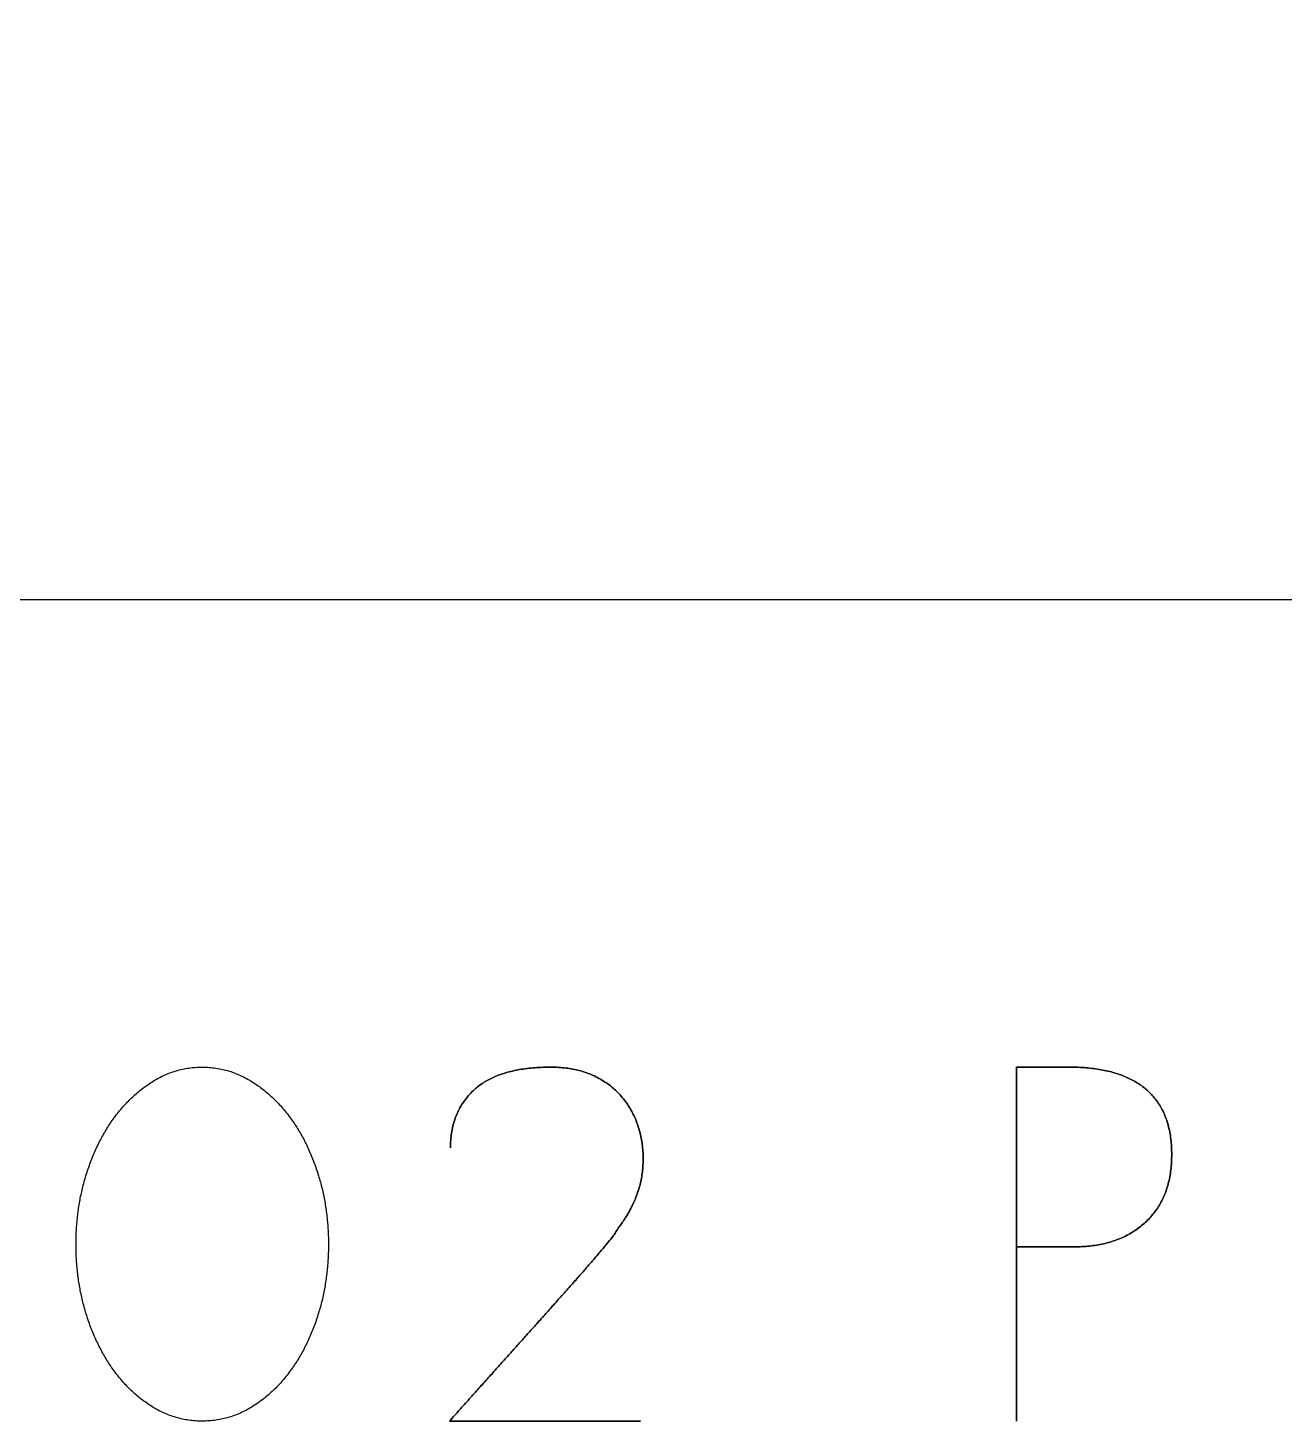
# Model space of a CAD drawing. Extents: x -3500 to 300, y -1049 to 1500.
# Drawn here: x -768.3 to -695.3, y -1047.7 to -966.8 of the extents above; entities that cross this region are included whole.
import ezdxf

# ---------------------------------------------------------------- set-up
doc = ezdxf.new("R2010")
doc.units = 0
doc.layers.add('SHEETS', color=7, linetype='CONTINUOUS')
doc.layers.add('SHEETTAGS', color=7, linetype='CONTINUOUS')

msp = doc.modelspace()

# ---------------------------------------------------------------- linework, layer by layer
at = {"layer": 'SHEETS', "color": 1}
msp.add_lwpolyline([(-900, -1000), (300, -1000), (300, 1500), (-900, 1500)], close=True, dxfattribs=at)
at = {"layer": 'SHEETTAGS', "color": 1}
for p, q in [((-710.896, -1027.156), (-710.896, -1047.706)), ((-710.896, -1047.706), (-710.896, -1027.156)), ((-743.822, -1047.706), (-732.721, -1047.706)), ((-732.721, -1047.706), (-743.822, -1047.706))]:
    msp.add_line(p, q, dxfattribs=at)
msp.add_lwpolyline([(-758.18, -1047.706), (-758.278, -1047.705), (-758.376, -1047.703), (-758.473, -1047.699), (-758.57, -1047.693), (-758.666, -1047.685), (-758.762, -1047.676), (-758.858, -1047.665), (-758.953, -1047.653), (-759.048, -1047.639), (-759.143, -1047.623), (-759.237, -1047.606), (-759.33, -1047.587), (-759.424, -1047.566), (-759.516, -1047.543), (-759.609, -1047.519), (-759.701, -1047.494), (-759.792, -1047.466), (-759.884, -1047.437), (-759.975, -1047.406), (-760.065, -1047.374), (-760.155, -1047.34), (-760.245, -1047.304), (-760.334, -1047.267), (-760.423, -1047.228), (-760.511, -1047.187), (-760.599, -1047.145), (-760.687, -1047.101), (-760.774, -1047.055), (-760.861, -1047.008), (-760.947, -1046.959), (-761.033, -1046.908), (-761.113, -1046.859), (-761.192, -1046.808), (-761.271, -1046.756), (-761.349, -1046.704), (-761.426, -1046.65), (-761.503, -1046.595), (-761.579, -1046.539), (-761.655, -1046.482), (-761.73, -1046.424), (-761.805, -1046.365), (-761.878, -1046.305), (-761.952, -1046.243), (-762.024, -1046.181), (-762.096, -1046.117), (-762.168, -1046.053), (-762.239, -1045.987), (-762.309, -1045.92), (-762.379, -1045.853), (-762.448, -1045.784), (-762.517, -1045.714), (-762.585, -1045.643), (-762.652, -1045.571), (-762.719, -1045.497), (-762.785, -1045.423), (-762.851, -1045.348), (-762.916, -1045.271), (-762.98, -1045.194), (-763.044, -1045.115), (-763.107, -1045.036), (-763.17, -1044.955), (-763.232, -1044.873), (-763.294, -1044.79), (-763.354, -1044.706), (-763.408, -1044.63), (-763.461, -1044.554), (-763.514, -1044.477), (-763.566, -1044.399), (-763.617, -1044.321), (-763.668, -1044.241), (-763.718, -1044.161), (-763.767, -1044.081), (-763.816, -1044), (-763.864, -1043.918), (-763.912, -1043.835), (-763.959, -1043.751), (-764.005, -1043.667), (-764.051, -1043.583), (-764.096, -1043.497), (-764.14, -1043.411), (-764.184, -1043.324), (-764.228, -1043.236), (-764.27, -1043.148), (-764.312, -1043.059), (-764.354, -1042.97), (-764.394, -1042.879), (-764.435, -1042.788), (-764.474, -1042.696), (-764.513, -1042.604), (-764.551, -1042.511), (-764.589, -1042.417), (-764.626, -1042.322), (-764.663, -1042.227), (-764.699, -1042.131), (-764.734, -1042.035), (-764.768, -1041.937), (-764.803, -1041.839), (-764.836, -1041.74), (-764.869, -1041.641), (-764.901, -1041.541), (-764.932, -1041.44), (-764.96, -1041.348), (-764.987, -1041.256), (-765.014, -1041.164), (-765.04, -1041.071), (-765.065, -1040.978), (-765.089, -1040.885), (-765.113, -1040.791), (-765.136, -1040.697), (-765.158, -1040.603), (-765.18, -1040.509), (-765.201, -1040.414), (-765.221, -1040.32), (-765.241, -1040.224), (-765.26, -1040.129), (-765.278, -1040.033), (-765.295, -1039.937), (-765.312, -1039.841), (-765.328, -1039.745), (-765.344, -1039.648), (-765.359, -1039.551), (-765.373, -1039.453), (-765.386, -1039.356), (-765.399, -1039.258), (-765.411, -1039.16), (-765.422, -1039.061), (-765.433, -1038.963), (-765.443, -1038.864), (-765.452, -1038.764), (-765.461, -1038.665), (-765.469, -1038.565), (-765.476, -1038.465), (-765.483, -1038.365), (-765.488, -1038.264), (-765.494, -1038.163), (-765.498, -1038.062), (-765.502, -1037.961), (-765.505, -1037.859), (-765.507, -1037.757), (-765.509, -1037.655), (-765.51, -1037.552), (-765.51, -1037.449), (-765.51, -1037.346), (-765.509, -1037.243), (-765.507, -1037.14), (-765.505, -1037.038), (-765.502, -1036.936), (-765.498, -1036.834), (-765.494, -1036.733), (-765.488, -1036.632), (-765.483, -1036.531), (-765.476, -1036.43), (-765.469, -1036.33), (-765.461, -1036.23), (-765.452, -1036.13), (-765.443, -1036.031), (-765.433, -1035.932), (-765.422, -1035.833), (-765.411, -1035.734), (-765.399, -1035.636), (-765.386, -1035.538), (-765.373, -1035.441), (-765.359, -1035.343), (-765.344, -1035.246), (-765.328, -1035.15), (-765.312, -1035.053), (-765.295, -1034.957), (-765.278, -1034.861), (-765.26, -1034.765), (-765.241, -1034.67), (-765.221, -1034.575), (-765.201, -1034.481), (-765.18, -1034.386), (-765.158, -1034.292), (-765.136, -1034.198), (-765.113, -1034.105), (-765.089, -1034.012), (-765.065, -1033.919), (-765.04, -1033.826), (-765.014, -1033.734), (-764.987, -1033.642), (-764.96, -1033.55), (-764.932, -1033.458), (-764.901, -1033.357), (-764.869, -1033.257), (-764.836, -1033.157), (-764.803, -1033.058), (-764.768, -1032.959), (-764.734, -1032.861), (-764.699, -1032.764), (-764.663, -1032.668), (-764.626, -1032.572), (-764.589, -1032.477), (-764.551, -1032.383), (-764.513, -1032.29), (-764.474, -1032.197), (-764.435, -1032.105), (-764.394, -1032.013), (-764.354, -1031.923), (-764.312, -1031.833), (-764.27, -1031.744), (-764.228, -1031.655), (-764.184, -1031.567), (-764.14, -1031.48), (-764.096, -1031.394), (-764.051, -1031.308), (-764.005, -1031.223), (-763.959, -1031.139), (-763.912, -1031.055), (-763.864, -1030.973), (-763.816, -1030.89), (-763.767, -1030.809), (-763.718, -1030.728), (-763.668, -1030.648), (-763.617, -1030.569), (-763.566, -1030.49), (-763.514, -1030.413), (-763.461, -1030.335), (-763.408, -1030.259), (-763.354, -1030.183), (-763.294, -1030.099), (-763.232, -1030.016), (-763.17, -1029.934), (-763.107, -1029.854), (-763.044, -1029.774), (-762.98, -1029.695), (-762.916, -1029.618), (-762.851, -1029.541), (-762.785, -1029.466), (-762.719, -1029.391), (-762.652, -1029.318), (-762.585, -1029.245), (-762.517, -1029.174), (-762.448, -1029.104), (-762.379, -1029.035), (-762.309, -1028.967), (-762.239, -1028.9), (-762.168, -1028.834), (-762.096, -1028.769), (-762.024, -1028.705), (-761.952, -1028.642), (-761.878, -1028.581), (-761.805, -1028.52), (-761.73, -1028.461), (-761.655, -1028.402), (-761.579, -1028.345), (-761.503, -1028.288), (-761.426, -1028.233), (-761.349, -1028.179), (-761.271, -1028.125), (-761.192, -1028.073), (-761.113, -1028.022), (-761.033, -1027.972), (-760.947, -1027.92), (-760.861, -1027.87), (-760.774, -1027.822), (-760.687, -1027.775), (-760.599, -1027.73), (-760.511, -1027.687), (-760.423, -1027.645), (-760.334, -1027.605), (-760.245, -1027.567), (-760.155, -1027.53), (-760.065, -1027.496), (-759.975, -1027.462), (-759.884, -1027.431), (-759.792, -1027.401), (-759.701, -1027.373), (-759.609, -1027.347), (-759.516, -1027.322), (-759.424, -1027.299), (-759.33, -1027.278), (-759.237, -1027.259), (-759.143, -1027.241), (-759.048, -1027.225), (-758.953, -1027.21), (-758.858, -1027.197), (-758.762, -1027.186), (-758.666, -1027.177), (-758.57, -1027.169), (-758.473, -1027.163), (-758.376, -1027.159), (-758.278, -1027.157), (-758.18, -1027.156), (-758.079, -1027.157), (-757.978, -1027.159), (-757.878, -1027.164), (-757.778, -1027.17), (-757.678, -1027.178), (-757.579, -1027.188), (-757.48, -1027.2), (-757.382, -1027.214), (-757.285, -1027.229), (-757.187, -1027.246), (-757.09, -1027.265), (-756.994, -1027.286), (-756.898, -1027.309), (-756.803, -1027.334), (-756.708, -1027.36), (-756.613, -1027.388), (-756.519, -1027.418), (-756.425, -1027.45), (-756.332, -1027.483), (-756.239, -1027.519), (-756.147, -1027.556), (-756.055, -1027.595), (-755.964, -1027.636), (-755.873, -1027.678), (-755.782, -1027.723), (-755.692, -1027.769), (-755.602, -1027.817), (-755.513, -1027.867), (-755.424, -1027.919), (-755.336, -1027.972), (-755.256, -1028.022), (-755.176, -1028.073), (-755.097, -1028.125), (-755.018, -1028.179), (-754.941, -1028.233), (-754.863, -1028.288), (-754.787, -1028.345), (-754.711, -1028.402), (-754.635, -1028.461), (-754.56, -1028.52), (-754.486, -1028.581), (-754.412, -1028.642), (-754.339, -1028.705), (-754.267, -1028.769), (-754.195, -1028.834), (-754.124, -1028.9), (-754.053, -1028.967), (-753.983, -1029.035), (-753.914, -1029.104), (-753.845, -1029.174), (-753.777, -1029.245), (-753.709, -1029.318), (-753.642, -1029.391), (-753.576, -1029.466), (-753.51, -1029.541), (-753.445, -1029.618), (-753.38, -1029.695), (-753.316, -1029.774), (-753.253, -1029.854), (-753.19, -1029.934), (-753.128, -1030.016), (-753.067, -1030.099), (-753.006, -1030.183), (-752.952, -1030.259), (-752.899, -1030.335), (-752.846, -1030.413), (-752.795, -1030.49), (-752.743, -1030.569), (-752.693, -1030.648), (-752.643, -1030.728), (-752.593, -1030.809), (-752.544, -1030.89), (-752.496, -1030.973), (-752.449, -1031.055), (-752.402, -1031.139), (-752.355, -1031.223), (-752.309, -1031.308), (-752.264, -1031.394), (-752.22, -1031.48), (-752.176, -1031.567), (-752.133, -1031.655), (-752.09, -1031.744), (-752.048, -1031.833), (-752.007, -1031.923), (-751.966, -1032.013), (-751.926, -1032.105), (-751.886, -1032.197), (-751.847, -1032.29), (-751.809, -1032.383), (-751.771, -1032.477), (-751.734, -1032.572), (-751.697, -1032.668), (-751.662, -1032.764), (-751.626, -1032.861), (-751.592, -1032.959), (-751.558, -1033.058), (-751.524, -1033.157), (-751.492, -1033.257), (-751.459, -1033.357), (-751.428, -1033.458), (-751.4, -1033.55), (-751.373, -1033.642), (-751.346, -1033.734), (-751.321, -1033.826), (-751.295, -1033.919), (-751.271, -1034.012), (-751.247, -1034.105), (-751.224, -1034.198), (-751.202, -1034.292), (-751.18, -1034.386), (-751.159, -1034.481), (-751.139, -1034.575), (-751.119, -1034.67), (-751.1, -1034.765), (-751.082, -1034.861), (-751.065, -1034.957), (-751.048, -1035.053), (-751.032, -1035.15), (-751.016, -1035.246), (-751.001, -1035.343), (-750.987, -1035.441), (-750.974, -1035.538), (-750.961, -1035.636), (-750.949, -1035.734), (-750.938, -1035.833), (-750.927, -1035.932), (-750.917, -1036.031), (-750.908, -1036.13), (-750.899, -1036.23), (-750.891, -1036.33), (-750.884, -1036.43), (-750.878, -1036.531), (-750.872, -1036.632), (-750.867, -1036.733), (-750.862, -1036.834), (-750.858, -1036.936), (-750.855, -1037.038), (-750.853, -1037.14), (-750.851, -1037.243), (-750.85, -1037.346), (-750.85, -1037.449), (-750.85, -1037.552), (-750.851, -1037.655), (-750.853, -1037.757), (-750.855, -1037.859), (-750.858, -1037.961), (-750.862, -1038.062), (-750.867, -1038.163), (-750.872, -1038.264), (-750.878, -1038.365), (-750.884, -1038.465), (-750.891, -1038.565), (-750.899, -1038.665), (-750.908, -1038.764), (-750.917, -1038.864), (-750.927, -1038.963), (-750.938, -1039.061), (-750.949, -1039.16), (-750.961, -1039.258), (-750.974, -1039.356), (-750.987, -1039.453), (-751.001, -1039.551), (-751.016, -1039.648), (-751.032, -1039.745), (-751.048, -1039.841), (-751.065, -1039.937), (-751.082, -1040.033), (-751.1, -1040.129), (-751.119, -1040.224), (-751.139, -1040.32), (-751.159, -1040.414), (-751.18, -1040.509), (-751.202, -1040.603), (-751.224, -1040.697), (-751.247, -1040.791), (-751.271, -1040.885), (-751.295, -1040.978), (-751.321, -1041.071), (-751.346, -1041.164), (-751.373, -1041.256), (-751.4, -1041.348), (-751.428, -1041.44), (-751.459, -1041.541), (-751.492, -1041.641), (-751.524, -1041.74), (-751.558, -1041.839), (-751.592, -1041.937), (-751.626, -1042.035), (-751.662, -1042.131), (-751.697, -1042.227), (-751.734, -1042.322), (-751.771, -1042.417), (-751.809, -1042.511), (-751.847, -1042.604), (-751.886, -1042.696), (-751.926, -1042.788), (-751.966, -1042.879), (-752.007, -1042.97), (-752.048, -1043.059), (-752.09, -1043.148), (-752.133, -1043.236), (-752.176, -1043.324), (-752.22, -1043.411), (-752.264, -1043.497), (-752.309, -1043.583), (-752.355, -1043.667), (-752.402, -1043.751), (-752.449, -1043.835), (-752.496, -1043.918), (-752.544, -1044), (-752.593, -1044.081), (-752.643, -1044.161), (-752.693, -1044.241), (-752.743, -1044.321), (-752.795, -1044.399), (-752.846, -1044.477), (-752.899, -1044.554), (-752.952, -1044.63), (-753.006, -1044.706), (-753.067, -1044.79), (-753.128, -1044.873), (-753.19, -1044.955), (-753.253, -1045.036), (-753.316, -1045.115), (-753.38, -1045.194), (-753.445, -1045.271), (-753.51, -1045.348), (-753.576, -1045.423), (-753.642, -1045.497), (-753.709, -1045.571), (-753.777, -1045.643), (-753.845, -1045.714), (-753.914, -1045.784), (-753.983, -1045.853), (-754.053, -1045.92), (-754.124, -1045.987), (-754.195, -1046.053), (-754.267, -1046.117), (-754.339, -1046.181), (-754.412, -1046.243), (-754.486, -1046.305), (-754.56, -1046.365), (-754.635, -1046.424), (-754.711, -1046.482), (-754.787, -1046.539), (-754.863, -1046.595), (-754.941, -1046.65), (-755.018, -1046.704), (-755.097, -1046.756), (-755.176, -1046.808), (-755.256, -1046.859), (-755.336, -1046.908), (-755.424, -1046.96), (-755.513, -1047.011), (-755.602, -1047.06), (-755.692, -1047.107), (-755.782, -1047.152), (-755.873, -1047.195), (-755.964, -1047.237), (-756.055, -1047.277), (-756.147, -1047.315), (-756.239, -1047.351), (-756.332, -1047.386), (-756.425, -1047.419), (-756.519, -1047.45), (-756.613, -1047.479), (-756.708, -1047.507), (-756.803, -1047.532), (-756.898, -1047.556), (-756.994, -1047.578), (-757.09, -1047.599), (-757.187, -1047.617), (-757.285, -1047.634), (-757.382, -1047.649), (-757.48, -1047.663), (-757.579, -1047.674), (-757.678, -1047.684), (-757.778, -1047.692), (-757.878, -1047.698), (-757.978, -1047.703), (-758.079, -1047.705)], close=True, dxfattribs=at)
for points in [[(-743.822, -1047.706), (-743.749, -1047.624), (-743.675, -1047.542), (-743.602, -1047.461), (-743.529, -1047.379), (-743.457, -1047.298), (-743.384, -1047.217), (-743.312, -1047.137), (-743.24, -1047.056), (-743.168, -1046.976), (-743.096, -1046.896), (-743.024, -1046.816), (-742.953, -1046.737), (-742.882, -1046.657), (-742.811, -1046.578), (-742.74, -1046.499), (-742.67, -1046.421), (-742.6, -1046.342), (-742.53, -1046.264), (-742.46, -1046.186), (-742.39, -1046.108), (-742.32, -1046.031), (-742.251, -1045.953), (-742.182, -1045.876), (-742.113, -1045.8), (-742.045, -1045.723), (-741.976, -1045.647), (-741.908, -1045.57), (-741.84, -1045.495), (-741.772, -1045.419), (-741.704, -1045.343), (-741.637, -1045.268), (-741.57, -1045.193), (-741.503, -1045.118), (-741.436, -1045.044), (-741.369, -1044.97), (-741.303, -1044.895), (-741.237, -1044.822), (-741.171, -1044.748), (-741.105, -1044.674), (-741.039, -1044.601), (-740.974, -1044.528), (-740.909, -1044.456), (-740.844, -1044.383), (-740.779, -1044.311), (-740.714, -1044.239), (-740.65, -1044.167), (-740.586, -1044.095), (-740.522, -1044.024), (-740.458, -1043.953), (-740.395, -1043.882), (-740.331, -1043.811), (-740.268, -1043.741), (-740.205, -1043.671), (-740.142, -1043.601), (-740.08, -1043.531), (-740.018, -1043.461), (-739.955, -1043.392), (-739.894, -1043.323), (-739.832, -1043.254), (-739.77, -1043.185), (-739.709, -1043.117), (-739.648, -1043.049), (-739.587, -1042.981), (-739.526, -1042.913), (-739.466, -1042.845), (-739.406, -1042.778), (-739.346, -1042.711), (-739.286, -1042.644), (-739.226, -1042.578), (-739.159, -1042.504), (-739.092, -1042.43), (-739.025, -1042.355), (-738.958, -1042.281), (-738.891, -1042.207), (-738.825, -1042.133), (-738.758, -1042.059), (-738.691, -1041.985), (-738.625, -1041.911), (-738.558, -1041.837), (-738.492, -1041.763), (-738.425, -1041.689), (-738.359, -1041.614), (-738.293, -1041.54), (-738.226, -1041.466), (-738.16, -1041.392), (-738.094, -1041.318), (-738.028, -1041.244), (-737.962, -1041.17), (-737.896, -1041.096), (-737.83, -1041.022), (-737.764, -1040.948), (-737.698, -1040.873), (-737.633, -1040.799), (-737.567, -1040.725), (-737.501, -1040.651), (-737.43, -1040.571), (-737.359, -1040.492), (-737.288, -1040.413), (-737.219, -1040.335), (-737.149, -1040.257), (-737.081, -1040.18), (-737.013, -1040.104), (-736.946, -1040.028), (-736.879, -1039.953), (-736.813, -1039.879), (-736.747, -1039.805), (-736.682, -1039.731), (-736.618, -1039.659), (-736.554, -1039.587), (-736.491, -1039.515), (-736.429, -1039.444), (-736.367, -1039.374), (-736.306, -1039.304), (-736.245, -1039.235), (-736.185, -1039.167), (-736.125, -1039.099), (-736.067, -1039.032), (-736.008, -1038.965), (-735.951, -1038.899), (-735.874, -1038.811), (-735.799, -1038.725), (-735.725, -1038.64), (-735.653, -1038.556), (-735.582, -1038.475), (-735.512, -1038.394), (-735.445, -1038.316), (-735.378, -1038.238), (-735.313, -1038.163), (-735.25, -1038.088), (-735.188, -1038.016), (-735.127, -1037.945), (-735.068, -1037.875), (-735.01, -1037.807), (-734.954, -1037.741), (-734.9, -1037.676), (-734.846, -1037.612), (-734.795, -1037.55), (-734.695, -1037.431), (-734.605, -1037.322), (-734.525, -1037.224), (-734.453, -1037.136), (-734.391, -1037.059), (-734.338, -1036.992), (-734.295, -1036.935), (-734.26, -1036.889), (-734.235, -1036.853), (-734.197, -1036.789), (-734.156, -1036.722), (-734.113, -1036.652), (-734.067, -1036.58), (-734.018, -1036.506), (-733.966, -1036.429), (-733.912, -1036.35), (-733.855, -1036.268), (-733.795, -1036.183), (-733.743, -1036.112), (-733.692, -1036.039), (-733.641, -1035.963), (-733.59, -1035.885), (-733.54, -1035.805), (-733.49, -1035.722), (-733.44, -1035.637), (-733.391, -1035.55), (-733.342, -1035.461), (-733.293, -1035.369), (-733.244, -1035.275), (-733.205, -1035.199), (-733.167, -1035.122), (-733.13, -1035.042), (-733.094, -1034.961), (-733.058, -1034.878), (-733.024, -1034.793), (-732.99, -1034.706), (-732.957, -1034.617), (-732.925, -1034.527), (-732.893, -1034.434), (-732.863, -1034.34), (-732.833, -1034.244), (-732.804, -1034.146), (-732.776, -1034.046), (-732.753, -1033.962), (-732.732, -1033.876), (-732.711, -1033.789), (-732.693, -1033.7), (-732.675, -1033.61), (-732.659, -1033.518), (-732.644, -1033.425), (-732.631, -1033.33), (-732.619, -1033.233), (-732.609, -1033.135), (-732.6, -1033.035), (-732.592, -1032.934), (-732.586, -1032.831), (-732.581, -1032.727), (-732.577, -1032.62), (-732.575, -1032.513), (-732.575, -1032.403), (-732.575, -1032.31), (-732.578, -1032.216), (-732.582, -1032.123), (-732.587, -1032.029), (-732.594, -1031.936), (-732.603, -1031.842), (-732.613, -1031.748), (-732.625, -1031.655), (-732.638, -1031.561), (-732.653, -1031.468), (-732.669, -1031.374), (-732.687, -1031.28), (-732.706, -1031.187), (-732.727, -1031.093), (-732.75, -1031), (-732.774, -1030.906), (-732.8, -1030.813), (-732.827, -1030.719), (-732.856, -1030.625), (-732.887, -1030.532), (-732.919, -1030.439), (-732.952, -1030.347), (-732.988, -1030.255), (-733.025, -1030.165), (-733.064, -1030.075), (-733.104, -1029.987), (-733.146, -1029.899), (-733.19, -1029.813), (-733.236, -1029.727), (-733.283, -1029.642), (-733.332, -1029.558), (-733.383, -1029.475), (-733.435, -1029.393), (-733.49, -1029.312), (-733.545, -1029.231), (-733.603, -1029.152), (-733.662, -1029.074), (-733.723, -1028.996), (-733.786, -1028.919), (-733.85, -1028.844), (-733.912, -1028.773), (-733.976, -1028.703), (-734.041, -1028.635), (-734.108, -1028.568), (-734.177, -1028.502), (-734.248, -1028.437), (-734.321, -1028.374), (-734.395, -1028.312), (-734.471, -1028.251), (-734.549, -1028.192), (-734.628, -1028.134), (-734.71, -1028.077), (-734.793, -1028.021), (-734.877, -1027.967), (-734.964, -1027.914), (-735.052, -1027.863), (-735.142, -1027.812), (-735.234, -1027.763), (-735.327, -1027.715), (-735.423, -1027.669), (-735.52, -1027.624), (-735.599, -1027.588), (-735.68, -1027.554), (-735.763, -1027.522), (-735.846, -1027.491), (-735.931, -1027.461), (-736.017, -1027.433), (-736.105, -1027.406), (-736.194, -1027.38), (-736.284, -1027.356), (-736.375, -1027.333), (-736.468, -1027.311), (-736.562, -1027.291), (-736.657, -1027.273), (-736.754, -1027.255), (-736.852, -1027.239), (-736.951, -1027.225), (-737.052, -1027.212), (-737.153, -1027.2), (-737.256, -1027.19), (-737.361, -1027.181), (-737.467, -1027.173), (-737.574, -1027.167), (-737.682, -1027.162), (-737.792, -1027.158), (-737.903, -1027.156), (-738.015, -1027.156), (-738.14, -1027.157), (-738.264, -1027.16), (-738.387, -1027.164), (-738.508, -1027.169), (-738.628, -1027.176), (-738.746, -1027.183), (-738.863, -1027.192), (-738.978, -1027.201), (-739.092, -1027.212), (-739.205, -1027.224), (-739.316, -1027.237), (-739.426, -1027.251), (-739.534, -1027.266), (-739.641, -1027.283), (-739.747, -1027.3), (-739.851, -1027.319), (-739.953, -1027.339), (-740.055, -1027.36), (-740.154, -1027.382), (-740.253, -1027.405), (-740.35, -1027.429), (-740.445, -1027.455), (-740.54, -1027.481), (-740.632, -1027.509), (-740.724, -1027.538), (-740.813, -1027.568), (-740.902, -1027.599), (-740.989, -1027.631), (-741.075, -1027.665), (-741.159, -1027.699), (-741.242, -1027.735), (-741.323, -1027.772), (-741.403, -1027.809), (-741.481, -1027.848), (-741.558, -1027.889), (-741.634, -1027.93), (-741.708, -1027.972), (-741.781, -1028.016), (-741.853, -1028.06), (-741.923, -1028.106), (-741.991, -1028.153), (-742.058, -1028.201), (-742.124, -1028.25), (-742.188, -1028.301), (-742.251, -1028.352), (-742.313, -1028.405), (-742.373, -1028.458), (-742.445, -1028.526), (-742.516, -1028.595), (-742.584, -1028.665), (-742.651, -1028.736), (-742.716, -1028.808), (-742.778, -1028.882), (-742.839, -1028.956), (-742.898, -1029.032), (-742.955, -1029.109), (-743.01, -1029.187), (-743.063, -1029.266), (-743.114, -1029.346), (-743.164, -1029.428), (-743.211, -1029.51), (-743.256, -1029.594), (-743.3, -1029.679), (-743.341, -1029.765), (-743.381, -1029.852), (-743.419, -1029.94), (-743.454, -1030.03), (-743.488, -1030.12), (-743.52, -1030.212), (-743.55, -1030.305), (-743.578, -1030.399), (-743.604, -1030.494), (-743.628, -1030.59), (-743.65, -1030.687), (-743.671, -1030.786), (-743.689, -1030.886), (-743.705, -1030.987), (-743.72, -1031.089), (-743.732, -1031.192), (-743.743, -1031.296), (-743.752, -1031.401), (-743.759, -1031.508), (-743.763, -1031.616), (-743.766, -1031.725), (-743.767, -1031.835), (-743.766, -1031.725), (-743.763, -1031.616), (-743.759, -1031.508), (-743.752, -1031.401), (-743.743, -1031.296), (-743.732, -1031.192), (-743.72, -1031.089), (-743.705, -1030.987), (-743.689, -1030.886), (-743.671, -1030.786), (-743.65, -1030.687), (-743.628, -1030.59), (-743.604, -1030.494), (-743.578, -1030.399), (-743.55, -1030.305), (-743.52, -1030.212), (-743.488, -1030.12), (-743.454, -1030.03), (-743.419, -1029.94), (-743.381, -1029.852), (-743.341, -1029.765), (-743.3, -1029.679), (-743.256, -1029.594), (-743.211, -1029.51), (-743.164, -1029.428), (-743.114, -1029.346), (-743.063, -1029.266), (-743.01, -1029.187), (-742.955, -1029.109), (-742.898, -1029.032), (-742.839, -1028.956), (-742.778, -1028.882), (-742.716, -1028.808), (-742.651, -1028.736), (-742.584, -1028.665), (-742.516, -1028.595), (-742.445, -1028.526), (-742.373, -1028.458), (-742.313, -1028.405), (-742.251, -1028.352), (-742.188, -1028.301), (-742.124, -1028.25), (-742.058, -1028.201), (-741.991, -1028.153), (-741.923, -1028.106), (-741.853, -1028.06), (-741.781, -1028.016), (-741.708, -1027.972), (-741.634, -1027.93), (-741.558, -1027.889), (-741.481, -1027.848), (-741.403, -1027.809), (-741.323, -1027.772), (-741.242, -1027.735), (-741.159, -1027.699), (-741.075, -1027.665), (-740.989, -1027.631), (-740.902, -1027.599), (-740.813, -1027.568), (-740.724, -1027.538), (-740.632, -1027.509), (-740.54, -1027.481), (-740.445, -1027.455), (-740.35, -1027.429), (-740.253, -1027.405), (-740.154, -1027.382), (-740.055, -1027.36), (-739.953, -1027.339), (-739.851, -1027.319), (-739.747, -1027.3), (-739.641, -1027.283), (-739.534, -1027.266), (-739.426, -1027.251), (-739.316, -1027.237), (-739.205, -1027.224), (-739.092, -1027.212), (-738.978, -1027.201), (-738.863, -1027.192), (-738.746, -1027.183), (-738.628, -1027.176), (-738.508, -1027.169), (-738.387, -1027.164), (-738.264, -1027.16), (-738.14, -1027.157), (-738.015, -1027.156), (-737.903, -1027.156), (-737.792, -1027.158), (-737.682, -1027.162), (-737.574, -1027.167), (-737.467, -1027.173), (-737.361, -1027.181), (-737.256, -1027.19), (-737.153, -1027.2), (-737.052, -1027.212), (-736.951, -1027.225), (-736.852, -1027.239), (-736.754, -1027.255), (-736.657, -1027.273), (-736.562, -1027.291), (-736.468, -1027.311), (-736.375, -1027.333), (-736.284, -1027.356), (-736.194, -1027.38), (-736.105, -1027.406), (-736.017, -1027.433), (-735.931, -1027.461), (-735.846, -1027.491), (-735.763, -1027.522), (-735.68, -1027.554), (-735.599, -1027.588), (-735.52, -1027.624), (-735.423, -1027.669), (-735.327, -1027.715), (-735.234, -1027.763), (-735.142, -1027.812), (-735.052, -1027.863), (-734.964, -1027.914), (-734.877, -1027.967), (-734.793, -1028.021), (-734.71, -1028.077), (-734.628, -1028.134), (-734.549, -1028.192), (-734.471, -1028.251), (-734.395, -1028.312), (-734.321, -1028.374), (-734.248, -1028.437), (-734.177, -1028.502), (-734.108, -1028.568), (-734.041, -1028.635), (-733.976, -1028.703), (-733.912, -1028.773), (-733.85, -1028.844), (-733.786, -1028.919), (-733.723, -1028.996), (-733.662, -1029.074), (-733.603, -1029.152), (-733.545, -1029.231), (-733.49, -1029.312), (-733.435, -1029.393), (-733.383, -1029.475), (-733.332, -1029.558), (-733.283, -1029.642), (-733.236, -1029.727), (-733.19, -1029.813), (-733.146, -1029.899), (-733.104, -1029.987), (-733.064, -1030.075), (-733.025, -1030.165), (-732.988, -1030.255), (-732.952, -1030.347), (-732.919, -1030.439), (-732.887, -1030.532), (-732.856, -1030.625), (-732.827, -1030.719), (-732.8, -1030.813), (-732.774, -1030.906), (-732.75, -1031), (-732.727, -1031.093), (-732.706, -1031.187), (-732.687, -1031.28), (-732.669, -1031.374), (-732.653, -1031.468), (-732.638, -1031.561), (-732.625, -1031.655), (-732.613, -1031.748), (-732.603, -1031.842), (-732.594, -1031.936), (-732.587, -1032.029), (-732.582, -1032.123), (-732.578, -1032.216), (-732.575, -1032.31), (-732.575, -1032.403), (-732.575, -1032.513), (-732.577, -1032.62), (-732.581, -1032.727), (-732.586, -1032.831), (-732.592, -1032.934), (-732.6, -1033.035), (-732.609, -1033.135), (-732.619, -1033.233), (-732.631, -1033.33), (-732.644, -1033.425), (-732.659, -1033.518), (-732.675, -1033.61), (-732.693, -1033.7), (-732.711, -1033.789), (-732.732, -1033.876), (-732.753, -1033.962), (-732.776, -1034.046), (-732.804, -1034.146), (-732.833, -1034.244), (-732.863, -1034.34), (-732.893, -1034.434), (-732.925, -1034.527), (-732.957, -1034.617), (-732.99, -1034.706), (-733.024, -1034.793), (-733.058, -1034.878), (-733.094, -1034.961), (-733.13, -1035.042), (-733.167, -1035.122), (-733.205, -1035.199), (-733.244, -1035.275), (-733.293, -1035.369), (-733.342, -1035.461), (-733.391, -1035.55), (-733.44, -1035.637), (-733.49, -1035.722), (-733.54, -1035.805), (-733.59, -1035.885), (-733.641, -1035.963), (-733.692, -1036.039), (-733.743, -1036.112), (-733.795, -1036.183), (-733.855, -1036.268), (-733.912, -1036.35), (-733.966, -1036.429), (-734.018, -1036.506), (-734.067, -1036.58), (-734.113, -1036.652), (-734.156, -1036.722), (-734.197, -1036.789), (-734.235, -1036.853), (-734.26, -1036.889), (-734.295, -1036.935), (-734.338, -1036.992), (-734.391, -1037.059), (-734.453, -1037.136), (-734.525, -1037.224), (-734.605, -1037.322), (-734.695, -1037.431), (-734.795, -1037.55), (-734.846, -1037.612), (-734.9, -1037.676), (-734.954, -1037.741), (-735.01, -1037.807), (-735.068, -1037.875), (-735.127, -1037.945), (-735.188, -1038.016), (-735.25, -1038.088), (-735.313, -1038.163), (-735.378, -1038.238), (-735.445, -1038.316), (-735.512, -1038.394), (-735.582, -1038.475), (-735.653, -1038.556), (-735.725, -1038.64), (-735.799, -1038.725), (-735.874, -1038.811), (-735.951, -1038.899), (-736.008, -1038.965), (-736.067, -1039.032), (-736.125, -1039.099), (-736.185, -1039.167), (-736.245, -1039.235), (-736.306, -1039.304), (-736.367, -1039.374), (-736.429, -1039.444), (-736.491, -1039.515), (-736.554, -1039.587), (-736.618, -1039.659), (-736.682, -1039.731), (-736.747, -1039.805), (-736.813, -1039.879), (-736.879, -1039.953), (-736.946, -1040.028), (-737.013, -1040.104), (-737.081, -1040.18), (-737.149, -1040.257), (-737.219, -1040.335), (-737.288, -1040.413), (-737.359, -1040.492), (-737.43, -1040.571), (-737.501, -1040.651), (-737.567, -1040.725), (-737.633, -1040.799), (-737.698, -1040.873), (-737.764, -1040.948), (-737.83, -1041.022), (-737.896, -1041.096), (-737.962, -1041.17), (-738.028, -1041.244), (-738.094, -1041.318), (-738.16, -1041.392), (-738.226, -1041.466), (-738.293, -1041.54), (-738.359, -1041.614), (-738.425, -1041.689), (-738.492, -1041.763), (-738.558, -1041.837), (-738.625, -1041.911), (-738.691, -1041.985), (-738.758, -1042.059), (-738.825, -1042.133), (-738.891, -1042.207), (-738.958, -1042.281), (-739.025, -1042.355), (-739.092, -1042.43), (-739.159, -1042.504), (-739.226, -1042.578), (-739.286, -1042.644), (-739.346, -1042.711), (-739.406, -1042.778), (-739.466, -1042.845), (-739.526, -1042.913), (-739.587, -1042.981), (-739.648, -1043.049), (-739.709, -1043.117), (-739.77, -1043.185), (-739.832, -1043.254), (-739.894, -1043.323), (-739.955, -1043.392), (-740.018, -1043.461), (-740.08, -1043.531), (-740.142, -1043.601), (-740.205, -1043.671), (-740.268, -1043.741), (-740.331, -1043.811), (-740.395, -1043.882), (-740.458, -1043.953), (-740.522, -1044.024), (-740.586, -1044.095), (-740.65, -1044.167), (-740.714, -1044.239), (-740.779, -1044.311), (-740.844, -1044.383), (-740.909, -1044.456), (-740.974, -1044.528), (-741.039, -1044.601), (-741.105, -1044.674), (-741.171, -1044.748), (-741.237, -1044.822), (-741.303, -1044.895), (-741.369, -1044.97), (-741.436, -1045.044), (-741.503, -1045.118), (-741.57, -1045.193), (-741.637, -1045.268), (-741.704, -1045.343), (-741.772, -1045.419), (-741.84, -1045.495), (-741.908, -1045.57), (-741.976, -1045.647), (-742.045, -1045.723), (-742.113, -1045.8), (-742.182, -1045.876), (-742.251, -1045.953), (-742.32, -1046.031), (-742.39, -1046.108), (-742.46, -1046.186), (-742.53, -1046.264), (-742.6, -1046.342), (-742.67, -1046.421), (-742.74, -1046.499), (-742.811, -1046.578), (-742.882, -1046.657), (-742.953, -1046.737), (-743.024, -1046.816), (-743.096, -1046.896), (-743.168, -1046.976), (-743.24, -1047.056), (-743.312, -1047.137), (-743.384, -1047.217), (-743.457, -1047.298), (-743.529, -1047.379), (-743.602, -1047.461), (-743.675, -1047.542), (-743.749, -1047.624), (-743.822, -1047.706)], [(-710.896, -1027.156), (-707.685, -1027.156), (-707.562, -1027.157), (-707.442, -1027.16), (-707.322, -1027.165), (-707.203, -1027.17), (-707.086, -1027.176), (-706.97, -1027.184), (-706.856, -1027.193), (-706.742, -1027.202), (-706.63, -1027.214), (-706.519, -1027.226), (-706.41, -1027.239), (-706.302, -1027.254), (-706.195, -1027.269), (-706.089, -1027.286), (-705.984, -1027.304), (-705.881, -1027.324), (-705.779, -1027.344), (-705.678, -1027.365), (-705.579, -1027.388), (-705.481, -1027.412), (-705.384, -1027.437), (-705.288, -1027.463), (-705.194, -1027.491), (-705.101, -1027.519), (-705.009, -1027.549), (-704.918, -1027.58), (-704.829, -1027.612), (-704.741, -1027.645), (-704.654, -1027.679), (-704.569, -1027.715), (-704.484, -1027.751), (-704.402, -1027.789), (-704.32, -1027.828), (-704.239, -1027.868), (-704.16, -1027.909), (-704.082, -1027.952), (-704.006, -1027.995), (-703.93, -1028.04), (-703.856, -1028.086), (-703.783, -1028.133), (-703.712, -1028.181), (-703.641, -1028.231), (-703.572, -1028.281), (-703.505, -1028.333), (-703.438, -1028.386), (-703.373, -1028.44), (-703.304, -1028.499), (-703.237, -1028.56), (-703.171, -1028.622), (-703.107, -1028.685), (-703.045, -1028.75), (-702.985, -1028.816), (-702.926, -1028.883), (-702.868, -1028.952), (-702.812, -1029.023), (-702.758, -1029.094), (-702.706, -1029.167), (-702.655, -1029.242), (-702.605, -1029.317), (-702.558, -1029.395), (-702.511, -1029.473), (-702.467, -1029.553), (-702.424, -1029.635), (-702.383, -1029.717), (-702.343, -1029.802), (-702.305, -1029.887), (-702.269, -1029.974), (-702.234, -1030.062), (-702.201, -1030.152), (-702.169, -1030.243), (-702.139, -1030.336), (-702.111, -1030.43), (-702.084, -1030.525), (-702.059, -1030.622), (-702.036, -1030.72), (-702.014, -1030.819), (-701.994, -1030.92), (-701.975, -1031.022), (-701.958, -1031.126), (-701.943, -1031.231), (-701.929, -1031.337), (-701.917, -1031.445), (-701.906, -1031.554), (-701.898, -1031.665), (-701.89, -1031.777), (-701.885, -1031.89), (-701.881, -1032.005), (-701.878, -1032.121), (-701.877, -1032.238), (-701.878, -1032.352), (-701.881, -1032.465), (-701.885, -1032.577), (-701.89, -1032.688), (-701.897, -1032.797), (-701.906, -1032.906), (-701.916, -1033.013), (-701.928, -1033.119), (-701.942, -1033.224), (-701.957, -1033.328), (-701.974, -1033.43), (-701.992, -1033.532), (-702.012, -1033.632), (-702.033, -1033.731), (-702.056, -1033.829), (-702.081, -1033.926), (-702.107, -1034.022), (-702.135, -1034.117), (-702.165, -1034.21), (-702.196, -1034.303), (-702.228, -1034.394), (-702.263, -1034.484), (-702.299, -1034.573), (-702.336, -1034.66), (-702.375, -1034.747), (-702.416, -1034.832), (-702.458, -1034.917), (-702.502, -1035), (-702.547, -1035.082), (-702.594, -1035.163), (-702.642, -1035.242), (-702.693, -1035.321), (-702.744, -1035.398), (-702.798, -1035.475), (-702.853, -1035.55), (-702.909, -1035.624), (-702.967, -1035.696), (-703.027, -1035.768), (-703.088, -1035.839), (-703.151, -1035.908), (-703.216, -1035.976), (-703.282, -1036.043), (-703.349, -1036.109), (-703.419, -1036.174), (-703.487, -1036.236), (-703.557, -1036.297), (-703.628, -1036.356), (-703.699, -1036.414), (-703.772, -1036.471), (-703.846, -1036.526), (-703.921, -1036.579), (-703.997, -1036.632), (-704.074, -1036.683), (-704.152, -1036.732), (-704.231, -1036.78), (-704.311, -1036.827), (-704.392, -1036.872), (-704.474, -1036.916), (-704.557, -1036.959), (-704.642, -1037), (-704.727, -1037.04), (-704.813, -1037.078), (-704.901, -1037.115), (-704.989, -1037.151), (-705.078, -1037.185), (-705.169, -1037.218), (-705.26, -1037.249), (-705.353, -1037.279), (-705.447, -1037.308), (-705.541, -1037.335), (-705.637, -1037.361), (-705.734, -1037.385), (-705.832, -1037.408), (-705.93, -1037.43), (-706.03, -1037.45), (-706.131, -1037.469), (-706.233, -1037.486), (-706.336, -1037.502), (-706.44, -1037.517), (-706.545, -1037.53), (-706.651, -1037.542), (-706.759, -1037.553), (-706.867, -1037.562), (-706.976, -1037.569), (-707.086, -1037.576), (-707.198, -1037.581), (-707.31, -1037.584), (-707.423, -1037.586), (-707.538, -1037.587), (-710.896, -1037.587), (-707.538, -1037.587), (-707.423, -1037.586), (-707.31, -1037.584), (-707.198, -1037.581), (-707.086, -1037.576), (-706.976, -1037.569), (-706.867, -1037.562), (-706.759, -1037.553), (-706.651, -1037.542), (-706.545, -1037.53), (-706.44, -1037.517), (-706.336, -1037.502), (-706.233, -1037.486), (-706.131, -1037.469), (-706.03, -1037.45), (-705.93, -1037.43), (-705.832, -1037.408), (-705.734, -1037.385), (-705.637, -1037.361), (-705.541, -1037.335), (-705.447, -1037.308), (-705.353, -1037.279), (-705.26, -1037.249), (-705.169, -1037.218), (-705.078, -1037.185), (-704.989, -1037.151), (-704.901, -1037.115), (-704.813, -1037.078), (-704.727, -1037.04), (-704.642, -1037), (-704.557, -1036.959), (-704.474, -1036.916), (-704.392, -1036.872), (-704.311, -1036.827), (-704.231, -1036.78), (-704.152, -1036.732), (-704.074, -1036.683), (-703.997, -1036.632), (-703.921, -1036.579), (-703.846, -1036.526), (-703.772, -1036.471), (-703.699, -1036.414), (-703.628, -1036.356), (-703.557, -1036.297), (-703.487, -1036.236), (-703.419, -1036.174), (-703.349, -1036.109), (-703.282, -1036.043), (-703.216, -1035.976), (-703.151, -1035.908), (-703.088, -1035.839), (-703.027, -1035.768), (-702.967, -1035.696), (-702.909, -1035.624), (-702.853, -1035.55), (-702.798, -1035.475), (-702.744, -1035.398), (-702.693, -1035.321), (-702.642, -1035.242), (-702.594, -1035.163), (-702.547, -1035.082), (-702.502, -1035), (-702.458, -1034.917), (-702.416, -1034.832), (-702.375, -1034.747), (-702.336, -1034.66), (-702.299, -1034.573), (-702.263, -1034.484), (-702.228, -1034.394), (-702.196, -1034.303), (-702.165, -1034.21), (-702.135, -1034.117), (-702.107, -1034.022), (-702.081, -1033.926), (-702.056, -1033.829), (-702.033, -1033.731), (-702.012, -1033.632), (-701.992, -1033.532), (-701.974, -1033.43), (-701.957, -1033.328), (-701.942, -1033.224), (-701.928, -1033.119), (-701.916, -1033.013), (-701.906, -1032.906), (-701.897, -1032.797), (-701.89, -1032.688), (-701.885, -1032.577), (-701.881, -1032.465), (-701.878, -1032.352), (-701.877, -1032.238), (-701.878, -1032.121), (-701.881, -1032.005), (-701.885, -1031.89), (-701.89, -1031.777), (-701.898, -1031.665), (-701.906, -1031.554), (-701.917, -1031.445), (-701.929, -1031.337), (-701.943, -1031.231), (-701.958, -1031.126), (-701.975, -1031.022), (-701.994, -1030.92), (-702.014, -1030.819), (-702.036, -1030.72), (-702.059, -1030.622), (-702.084, -1030.525), (-702.111, -1030.43), (-702.139, -1030.336), (-702.169, -1030.243), (-702.201, -1030.152), (-702.234, -1030.062), (-702.269, -1029.974), (-702.305, -1029.887), (-702.343, -1029.802), (-702.383, -1029.717), (-702.424, -1029.635), (-702.467, -1029.553), (-702.511, -1029.473), (-702.558, -1029.395), (-702.605, -1029.317), (-702.655, -1029.242), (-702.706, -1029.167), (-702.758, -1029.094), (-702.812, -1029.023), (-702.868, -1028.952), (-702.926, -1028.883), (-702.985, -1028.816), (-703.045, -1028.75), (-703.107, -1028.685), (-703.171, -1028.622), (-703.237, -1028.56), (-703.304, -1028.499), (-703.373, -1028.44), (-703.438, -1028.386), (-703.505, -1028.333), (-703.572, -1028.281), (-703.641, -1028.231), (-703.712, -1028.181), (-703.783, -1028.133), (-703.856, -1028.086), (-703.93, -1028.04), (-704.006, -1027.995), (-704.082, -1027.952), (-704.16, -1027.909), (-704.239, -1027.868), (-704.32, -1027.828), (-704.402, -1027.789), (-704.484, -1027.751), (-704.569, -1027.715), (-704.654, -1027.679), (-704.741, -1027.645), (-704.829, -1027.612), (-704.918, -1027.58), (-705.009, -1027.549), (-705.101, -1027.519), (-705.194, -1027.491), (-705.288, -1027.463), (-705.384, -1027.437), (-705.481, -1027.412), (-705.579, -1027.388), (-705.678, -1027.365), (-705.779, -1027.344), (-705.881, -1027.324), (-705.984, -1027.304), (-706.089, -1027.286), (-706.195, -1027.269), (-706.302, -1027.254), (-706.41, -1027.239), (-706.519, -1027.226), (-706.63, -1027.214), (-706.742, -1027.202), (-706.856, -1027.193), (-706.97, -1027.184), (-707.086, -1027.176), (-707.203, -1027.17), (-707.322, -1027.165), (-707.442, -1027.16), (-707.562, -1027.157), (-707.685, -1027.156), (-710.896, -1027.156)]]:
    msp.add_lwpolyline(points, dxfattribs=at)

doc.saveas('drawing.dxf')
